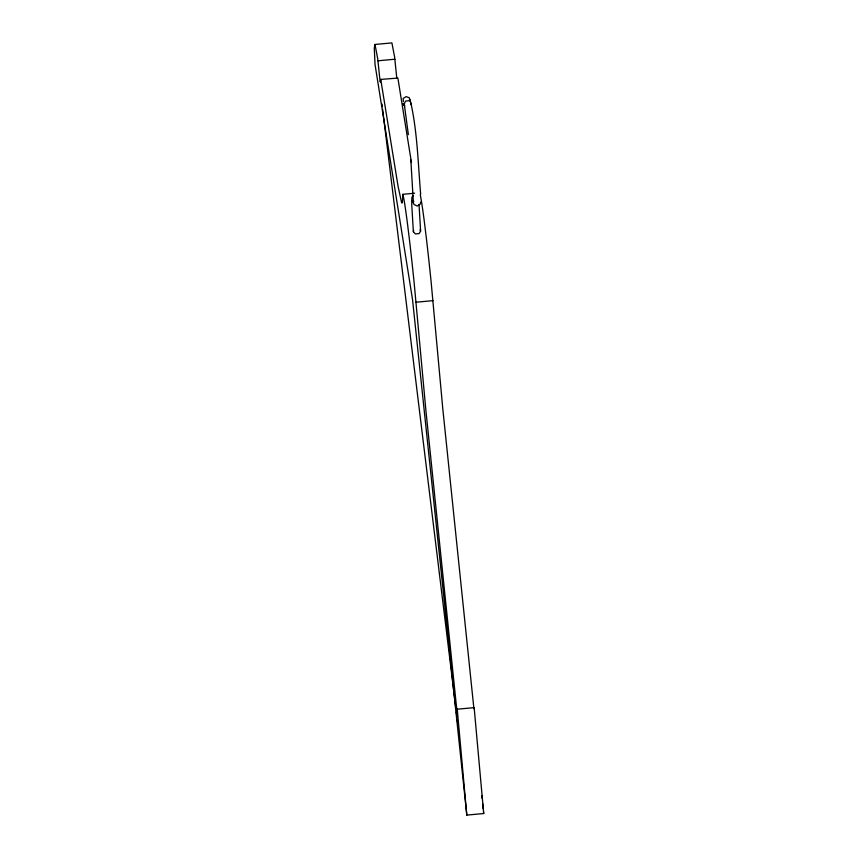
<?xml version="1.0" encoding="UTF-8"?>
<svg xmlns="http://www.w3.org/2000/svg" width="858" height="858" viewBox="0 0 858 858"><rect width="100%" height="100%" fill="white"/><g stroke="black" fill="none" stroke-linecap="round" stroke-linejoin="round"><path stroke-width="1.29" d="M414.596 193.222L402.885 194.305L402.338 202.778L401.651 202.917L398.091 186.422L380.738 79.408L380.341 82.132L380.019 80.727L377.713 58.676L374.989 44.466L391.902 42.9L394.626 57.111L396.771 78.057M404.043 104.376L405.566 101.072L409.191 100.74M413.695 200.901L413.384 202.767L410.832 159.91M420.635 202.091L420.323 203.947L417.353 206.049L414.039 204.526L412.355 200.675M374.989 44.466L374.281 48.112L375.032 64.479L412.526 299.485L466.806 815.1L483.719 813.534L474.152 707.635L457.239 709.201L457.003 710.36L456.52 707.035L425.911 410.65L414.221 283.558A128.797 4.011 84.7 0 0 409.416 239.521L407.636 224.946A128.797 4.011 84.7 0 0 403.925 199.335L402.885 194.305M474.152 707.635L473.916 708.794L442.825 409.084L431.134 281.982A128.797 4.011 84.7 0 0 426.329 237.956L424.549 223.38A128.797 4.011 84.7 0 0 420.838 197.769L420.27 194.787M419.036 204.59L420.613 231.113L419.079 233.601L415.454 233.944L413.363 231.778L411.711 203.936L411.872 197.34L413.224 195.624M409.663 100.912L409.438 97.855L406.188 96.622L403.153 98.434L403.389 101.491M413.363 231.778L413.685 230.448M377.97 60.789L394.884 59.223M380.738 79.408L397.887 78.089L411.454 162.57M416.076 302.22L432.99 300.654M410.639 101.941C417.406 132.014 418.06 163.61 420.667 194.391M404.708 106.135L404.354 104.73L408.365 134.642M419.97 229.858L420.613 231.113M410.885 104.612L410.038 99.335M403.26 103.292L403.646 105.277M483.483 811.593L483.719 813.534M457.239 709.201L466.806 815.1M381.982 104.054L382.303 106.714M382.636 109.374L455.973 709.309M456.306 711.968L456.949 717.288M457.282 719.948L457.764 723.948M481.799 795.623L482.078 798.294M482.646 803.614L483.204 808.933"/></g></svg>
